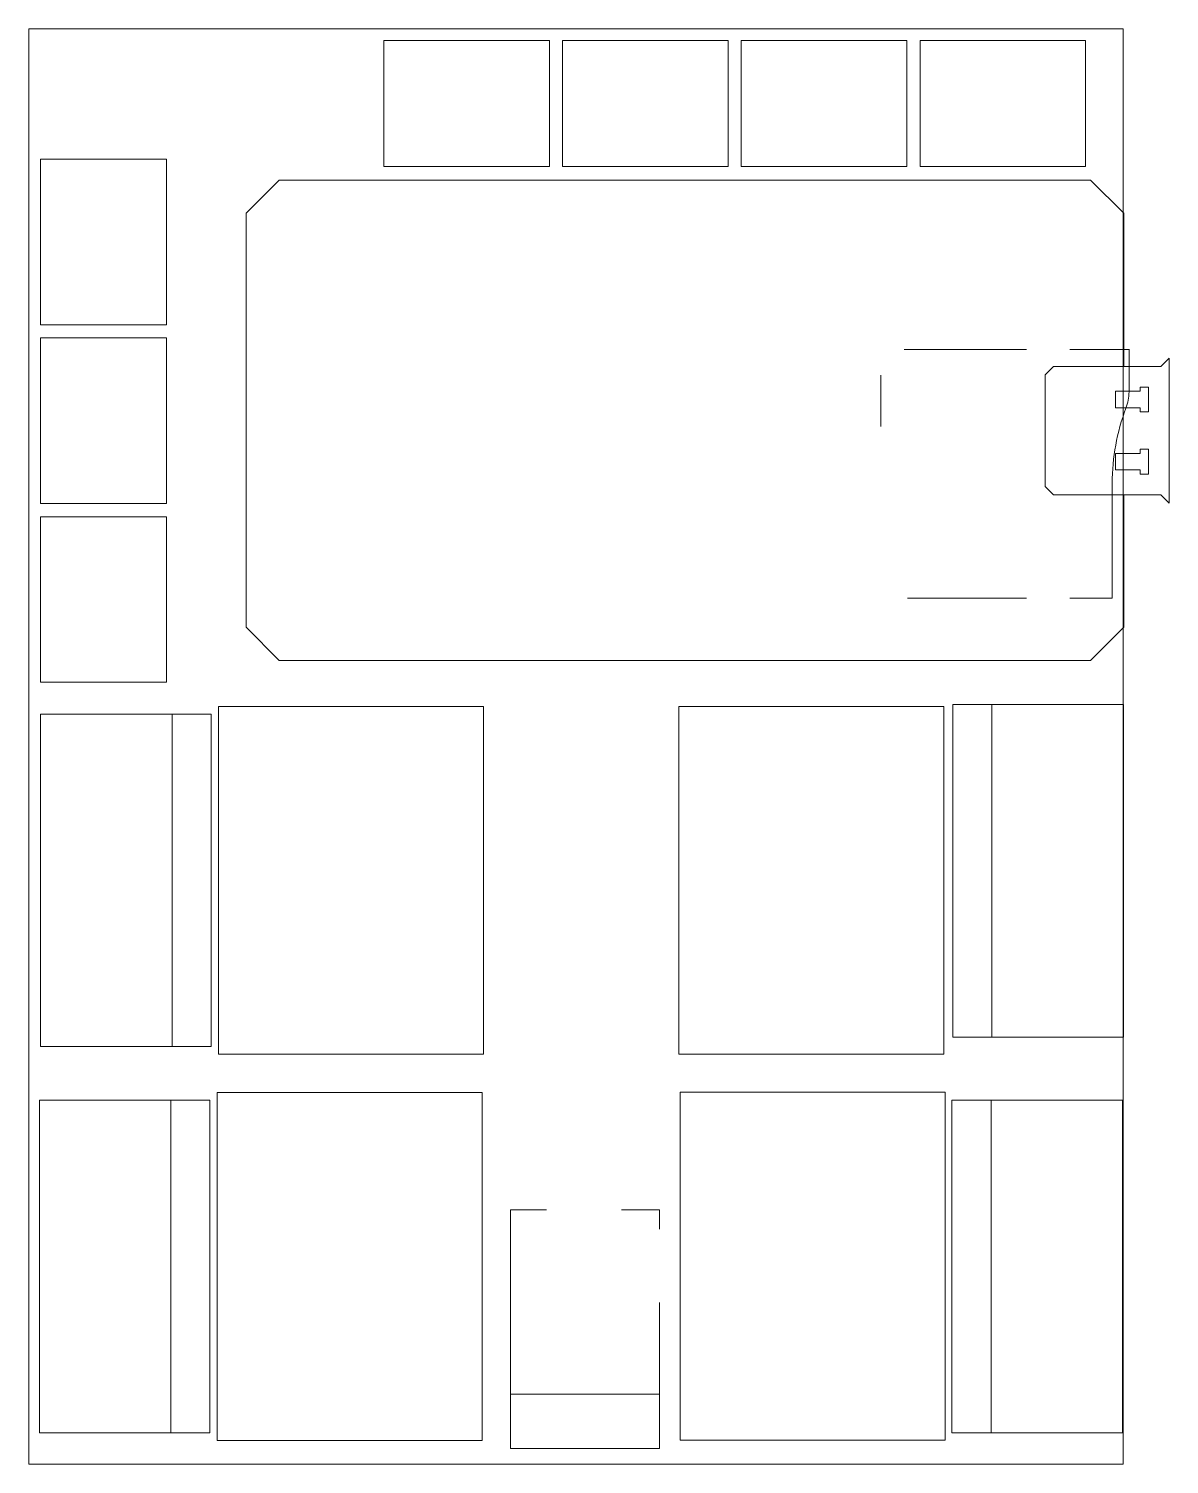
# Model space of a CAD drawing. Extents: x 47 to 242, y 40 to 285.
import ezdxf

# ---------------------------------------------------------------- set-up
doc = ezdxf.new("R2010")
doc.units = 0
doc.header["$MEASUREMENT"] = 0
doc.layers.add('Silk', color=7, linetype='Continuous')

msp = doc.modelspace()

# ---------------------------------------------------------------- linework, layer by layer
at = {"layer": 'Silk', "color": 7, "lineweight": 9, "true_color": 0xffffff}
for points in [[(46.94, 285.41), (234.29, 285.41), (234.29, 39.67), (46.94, 39.67), (46.94, 285.41)], [(136.07, 261.84), (107.72, 261.84), (107.72, 283.38), (136.07, 283.38), (136.07, 261.84)], [(166.67, 261.84), (138.32, 261.84), (138.32, 283.38), (166.67, 283.38), (166.67, 261.84)], [(197.27, 261.84), (168.92, 261.84), (168.92, 283.38), (197.27, 283.38), (197.27, 261.84)], [(227.87, 261.84), (199.52, 261.84), (199.52, 283.38), (227.87, 283.38), (227.87, 261.84)], [(70.51, 263.08), (70.51, 234.73), (48.97, 234.73), (48.97, 263.08), (70.51, 263.08)], [(228.73, 177.28), (234.4, 182.95), (234.4, 205.63), (240.77, 205.63), (242.19, 204.21), (242.19, 229.01), (240.77, 227.6), (234.4, 227.6), (234.4, 253.82), (228.73, 259.49), (89.83, 259.49), (84.16, 253.82), (84.16, 182.95), (89.83, 177.28), (228.73, 177.28)], [(70.51, 232.48), (70.51, 204.13), (48.97, 204.13), (48.97, 232.48), (70.51, 232.48)], [(217.73, 230.47), (196.78, 230.47)], [(235.37, 230.47), (225.14, 230.47)], [(235.3, 230.4), (235.3, 223.27)], [(192.82, 226.08), (192.82, 217.3)], [(234.4, 227.6), (222.35, 227.6), (220.93, 226.18), (220.93, 207.05), (222.35, 205.63), (234.4, 205.63)], [(232.98, 223.35), (232.98, 220.51), (237.23, 220.51), (237.23, 219.8), (238.65, 219.8), (238.65, 224.05), (237.23, 224.05), (237.23, 223.35), (232.98, 223.35)], [(232.98, 212.72), (237.23, 212.72), (237.23, 213.43), (238.65, 213.43), (238.65, 209.17), (237.23, 209.17), (237.23, 209.88), (232.98, 209.88), (232.98, 212.72)], [(232.42, 207.58), (232.42, 187.92), (225.14, 187.92)], [(70.51, 201.88), (70.51, 173.53), (48.97, 173.53), (48.97, 201.88), (70.51, 201.88)], [(197.35, 187.92), (217.73, 187.92)], [(205.13, 112.8), (205.13, 169.72)], [(205.13, 169.72), (234.33, 169.72)], [(211.82, 112.8), (211.82, 169.72)], [(234.33, 112.8), (234.33, 169.72)], [(78.19, 168.08), (48.99, 168.08)], [(48.99, 168.08), (48.99, 111.16)], [(71.5, 168.08), (71.5, 111.16)], [(78.19, 168.08), (78.19, 111.16)], [(79.42, 109.86), (79.42, 169.39)], [(79.42, 169.39), (124.77, 169.39)], [(124.77, 169.39), (124.77, 109.86)], [(158.26, 109.86), (158.26, 169.39)], [(158.26, 169.39), (203.61, 169.39)], [(203.61, 169.39), (203.61, 109.86)], [(78.19, 111.16), (48.99, 111.16)], [(205.13, 112.8), (234.33, 112.8)], [(124.77, 109.86), (79.42, 109.86)], [(203.61, 109.86), (158.26, 109.86)], [(79.2, 43.76), (79.2, 103.29)], [(79.2, 103.29), (124.56, 103.29)], [(124.56, 103.29), (124.56, 43.76)], [(158.48, 43.82), (158.48, 103.35)], [(158.48, 103.35), (203.83, 103.35)], [(203.83, 103.35), (203.83, 43.82)], [(77.97, 101.99), (48.77, 101.99)], [(48.77, 101.99), (48.77, 45.07)], [(71.28, 101.99), (71.28, 45.07)], [(77.97, 101.99), (77.97, 45.07)], [(204.99, 45.07), (204.99, 101.99)], [(204.99, 101.99), (234.19, 101.99)], [(211.68, 45.07), (211.68, 101.99)], [(234.19, 45.07), (234.19, 101.99)], [(129.41, 42.39), (129.41, 83.23)], [(129.41, 83.23), (135.59, 83.23)], [(148.43, 83.23), (154.9, 83.23)], [(154.9, 79.94), (154.9, 83.23)], [(154.9, 42.39), (154.9, 67.36)], [(129.41, 51.69), (154.93, 51.69)], [(77.97, 45.07), (48.77, 45.07)], [(204.99, 45.07), (234.19, 45.07)], [(124.56, 43.76), (79.2, 43.76)], [(129.39, 42.39), (154.9, 42.39)], [(203.83, 43.82), (158.48, 43.82)]]:
    msp.add_lwpolyline(points, dxfattribs=at)
for points in [[(235.3, 223.26), (235.3, 222.29), (235.12, 221.33), (234.77, 220.43)], [(234.77, 220.43), (233.22, 216.33), (232.42, 211.99), (232.42, 207.61)]]:
    msp.add_open_spline(points, degree=3, dxfattribs=at)

doc.saveas('drawing.dxf')
